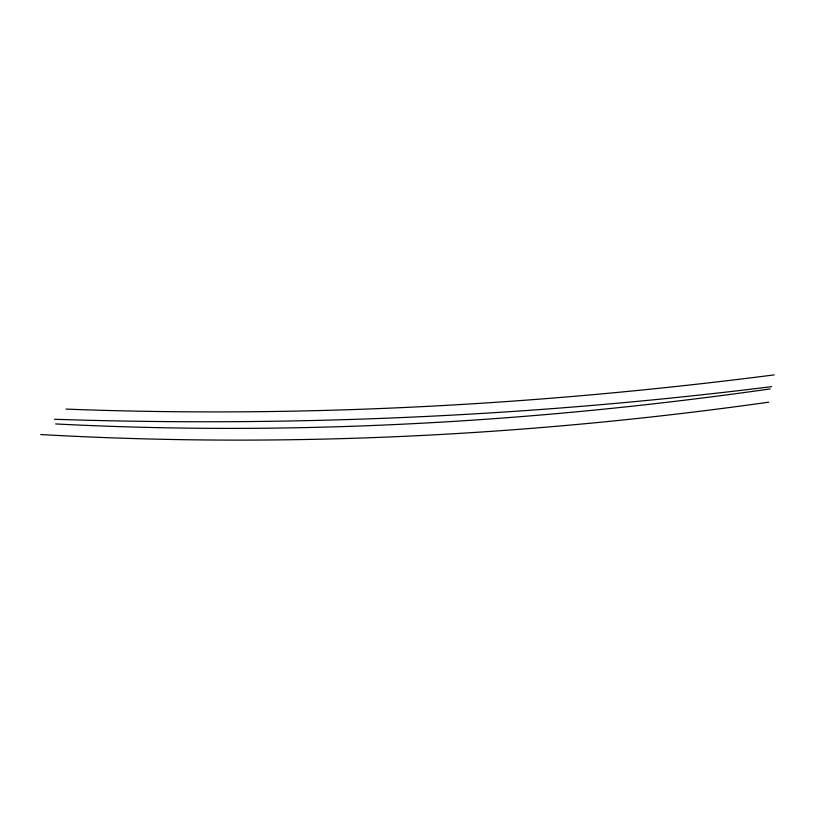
<?xml version="1.0" encoding="UTF-8"?>
<svg xmlns="http://www.w3.org/2000/svg" width="815" height="815" viewBox="0 0 815 815"><rect width="100%" height="100%" fill="white"/><g stroke="black" fill="none" stroke-linecap="round" stroke-linejoin="round"><path stroke-width="1.22" d="M770.185 388.938C605.484 412.309 439.356 426.072 272.994 428.12A3346.787 2588.012 -29.3 0 1 55.705 423.943M768.728 402.182C527.855 436.096 283.702 448.352 40.75 434.538M774.25 374.88C539.591 405.065 302.487 418.136 65.974 409.099M771.622 386.646C533.917 416.282 293.879 427.162 54.462 419.277"/></g></svg>
